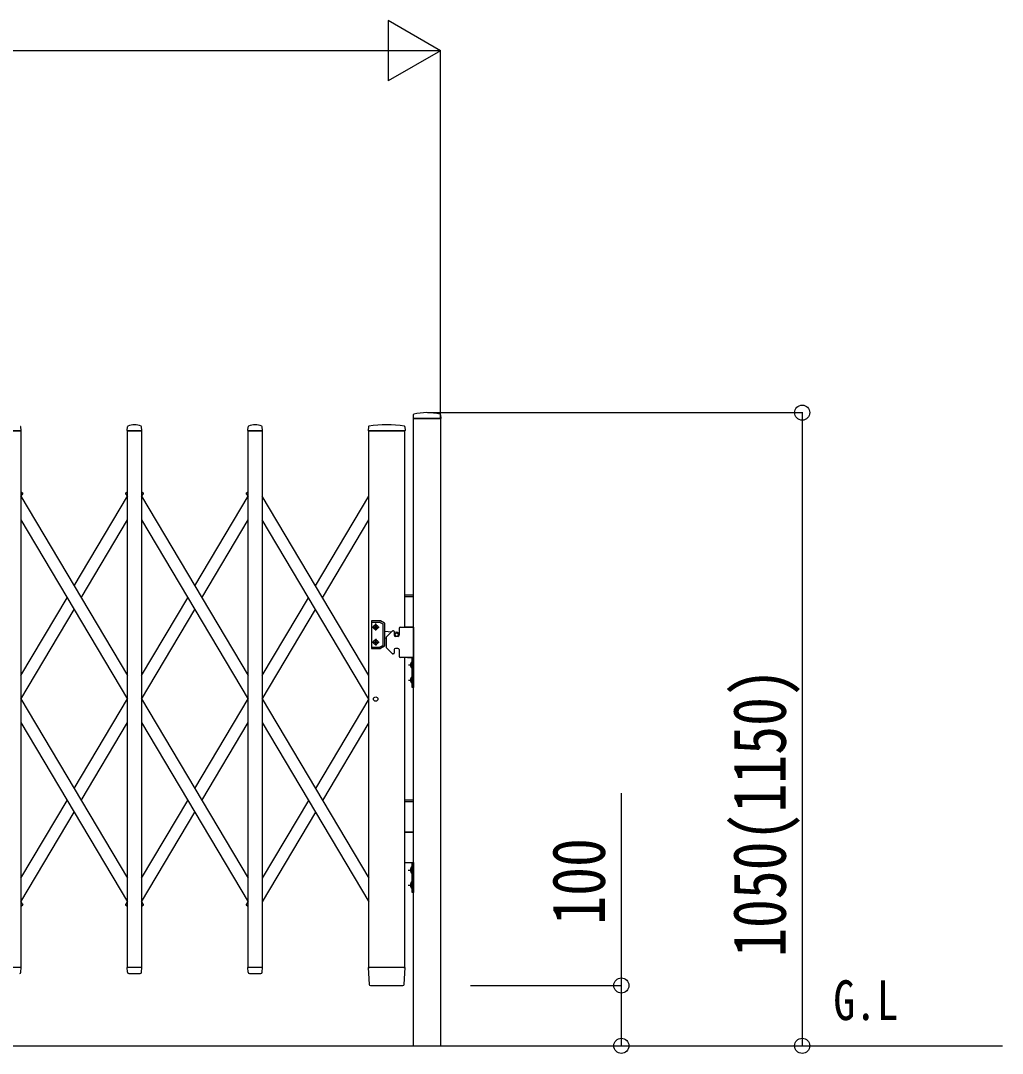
# Model space of a CAD drawing. Units: millimetres, scale not verified. Extents: x -16820 to 16820, y -11880 to 11880.
# Drawn here: x -3100 to -1472, y -1078 to 634 of the extents above; entities that cross this region are included whole.
import ezdxf
from ezdxf.enums import TextEntityAlignment as Align

# ---------------------------------------------------------------- set-up
doc = ezdxf.new("R2010")
doc.units = ezdxf.units.MM
doc.header["$LTSCALE"] = 50
for name, color, linetype in [('0-1_USER1', 3, 'Continuous'), ('0-3_YKK_13', 4, 'Continuous'), ('0-4_YKK_A1', 4, 'Continuous'), ('0-5_YKK_D', 6, 'Continuous')]:
    doc.layers.add(name, color=color, linetype=linetype)
doc.styles.add('ＭＳ ゴシック', font='')
doc.styles.get('ＭＳ ゴシック').set_extended_font_data('MS Gothic')

msp = doc.modelspace()

# ---------------------------------------------------------------- linework, layer by layer
at = {"layer": '0-3_YKK_13'}
for p, q in [((-2449.05, -19.61), (-2449.42, -25.68)), ((-2403.72, -26), (-2449.12, -26)), ((-2403.79, -19.61), (-2403.42, -25.68)), ((-3099.72, -46), (-3123.12, -46)), ((-3099.42, -45.68), (-3099.79, -39.56)), ((-2923.42, -45.68), (-2923.04, -39.56)), ((-2899.72, -46), (-2923.12, -46)), ((-2899.42, -45.68), (-2899.79, -39.56)), ((-2723.42, -45.68), (-2723.04, -39.56)), ((-2699.72, -46), (-2723.12, -46)), ((-2699.42, -45.68), (-2699.79, -39.56)), ((-2523.53, -39.35), (-2523.92, -45.68)), ((-2464.12, -46), (-2523.62, -46)), ((-2462.72, -46), (-2464.12, -46)), ((-2462.81, -39.35), (-2462.42, -45.68)), ((-3099.92, -147.32), (-3097.03, -149.04)), ((-3099.92, -150.23), (-3097.45, -151.7)), ((-3097.45, -151.7), (-3096.68, -150.41)), ((-2925.38, -151.7), (-2926.15, -150.41)), ((-2925.8, -149.04), (-2922.92, -147.32)), ((-2925.38, -151.7), (-2922.92, -150.23)), ((-2899.92, -147.32), (-2897.03, -149.04)), ((-2899.92, -150.23), (-2897.45, -151.7)), ((-2897.45, -151.7), (-2896.68, -150.41)), ((-2725.38, -151.7), (-2726.15, -150.41)), ((-2725.8, -149.04), (-2722.92, -147.32)), ((-2725.38, -151.7), (-2722.92, -150.23)), ((-3099.92, -831.77), (-3097.45, -830.3)), ((-3099.92, -834.68), (-3097.03, -832.96)), ((-3097.45, -830.3), (-3096.68, -831.59)), ((-2925.38, -830.3), (-2926.15, -831.59)), ((-2925.8, -832.96), (-2922.92, -834.68)), ((-2925.38, -830.3), (-2922.92, -831.77)), ((-2899.92, -831.77), (-2897.45, -830.3)), ((-2899.92, -834.68), (-2897.03, -832.96)), ((-2897.45, -830.3), (-2896.68, -831.59)), ((-2725.38, -830.3), (-2726.15, -831.59)), ((-2725.8, -832.96), (-2722.92, -834.68)), ((-2725.38, -830.3), (-2722.92, -831.77)), ((-3099.72, -936), (-3123.12, -936)), ((-3099.87, -943.71), (-3099.42, -936.32)), ((-2922.96, -943.71), (-2923.42, -936.32)), ((-2899.72, -936), (-2923.12, -936)), ((-2899.87, -943.71), (-2899.42, -936.32)), ((-2722.96, -943.71), (-2723.42, -936.32)), ((-2699.72, -936), (-2723.12, -936)), ((-2699.87, -943.71), (-2699.42, -936.32)), ((-2523.92, -936.32), (-2522.22, -964.12)), ((-2523.62, -936), (-2521.42, -936)), ((-2464.91, -936), (-2521.42, -936)), ((-2464.91, -936), (-2462.72, -936)), ((-2464.12, -964.12), (-2462.42, -936.32)), ((-3099.89, -944.12), (-3099.87, -943.71)), ((-2922.96, -943.71), (-2922.94, -944.12)), ((-2920.94, -946), (-2901.89, -946)), ((-2899.89, -944.12), (-2899.87, -943.71)), ((-2722.96, -943.71), (-2722.94, -944.12)), ((-2720.94, -946), (-2701.89, -946)), ((-2699.89, -944.12), (-2699.87, -943.71)), ((-2520.22, -966), (-2520.12, -966)), ((-2520.12, -966), (-2519.77, -966))]:
    msp.add_line(p, q, dxfattribs=at)
for points in [[(-2520.12, -966), (-2519.77, -966), (-2519.72, -966)], [(-2519.72, -966), (-2466.61, -966), (-2466.12, -966)]]:
    msp.add_lwpolyline(points, dxfattribs=at)
for centre, radius, start, end in [((-2426.42, -106), 90, 75.93448, 104.06552), ((-2449.12, -25.7), 0.3, 176.5, 270), ((-2448.05, -19.67), 1, 104.06552, 176.5), ((-2404.79, -19.67), 1, 3.5, 75.93448), ((-2403.72, -25.7), 0.3, 270, 3.5), ((-3100.79, -39.62), 1, 3.5, 62.3399), ((-3099.72, -45.7), 0.3, 270, 0), ((-3099.72, -45.7), 0.3, 0, 3.5), ((-2923.12, -45.7), 0.3, 176.5, 180), ((-2923.12, -45.7), 0.3, 180, 270), ((-2922.04, -39.62), 1, 117.6601, 176.5), ((-2911.42, -59.89), 23.89, 62.3399, 117.6601), ((-2900.79, -39.62), 1, 3.5, 62.3399), ((-2899.72, -45.7), 0.3, 270, 0), ((-2899.72, -45.7), 0.3, 0, 3.5), ((-2723.12, -45.7), 0.3, 176.5, 180), ((-2723.12, -45.7), 0.3, 180, 270), ((-2722.04, -39.62), 1, 117.6601, 176.5), ((-2711.42, -59.89), 23.89, 62.3399, 117.6601), ((-2700.79, -39.62), 1, 3.5, 62.3399), ((-2699.72, -45.7), 0.3, 270, 0), ((-2699.72, -45.7), 0.3, 0, 3.5), ((-2523.62, -45.7), 0.3, 176.5, 270), ((-2522.53, -39.41), 1, 99.38321, 176.5), ((-2493.17, -217.07), 181.07, 80.6148, 99.3852), ((-2463.8, -39.41), 1, 3.5, 80.61679), ((-2462.72, -45.7), 0.3, 270, 3.5), ((-3097.54, -149.9), 1, 329.23561, 59.23561), ((-2925.29, -149.9), 1, 120.76439, 210.76439), ((-2897.54, -149.9), 1, 329.23561, 59.23561), ((-2725.29, -149.9), 1, 120.76439, 210.76439), ((-3097.54, -832.1), 1, 300.76439, 30.76439), ((-2925.29, -832.1), 1, 149.23561, 239.23561), ((-2897.54, -832.1), 1, 300.76439, 30.76439), ((-2725.29, -832.1), 1, 149.23561, 239.23561), ((-3099.72, -936.3), 0.3, 356.5, 90), ((-2923.12, -936.3), 0.3, 90, 183.5), ((-2899.72, -936.3), 0.3, 356.5, 90), ((-2723.12, -936.3), 0.3, 90, 183.5), ((-2699.72, -936.3), 0.3, 356.5, 90), ((-2523.62, -936.3), 0.3, 90, 183.5), ((-2462.72, -936.3), 0.3, 356.5, 90), ((-3101.89, -944), 2, 270, 356.5), ((-2920.94, -944), 2, 183.5, 270), ((-2901.89, -944), 2, 270, 356.5), ((-2720.94, -944), 2, 183.5, 270), ((-2701.89, -944), 2, 270, 356.5), ((-2520.22, -964), 2, 183.5, 270), ((-2466.12, -964), 2, 270, 356.5)]:
    msp.add_arc(centre, radius, start, end, dxfattribs=at)
at = {"layer": '0-4_YKK_A1'}
for p, q in [((-2522.92, -936), (-2522.92, -46)), ((-2522.92, -46), (-2462.92, -46)), ((-2462.92, -372), (-2462.92, -46)), ((-3099.92, -150.23), (-3097.71, -151.55)), ((-3099.92, -150.23), (-3097.71, -151.55)), ((-3099.92, -155.25), (-3097.71, -151.55)), ((-2925.12, -151.55), (-2922.92, -150.23)), ((-2925.12, -151.55), (-2922.92, -155.25)), ((-2899.92, -150.23), (-2897.71, -151.55)), ((-2899.92, -150.23), (-2897.71, -151.55)), ((-2899.92, -155.25), (-2897.71, -151.55)), ((-2725.12, -151.55), (-2722.92, -150.23)), ((-2725.12, -151.55), (-2722.92, -155.25)), ((-3099.92, -154.79), (-2922.92, -452.13)), ((-3011.42, -303.46), (-2922.92, -154.79)), ((-2899.92, -154.79), (-2722.92, -452.13)), ((-2811.42, -303.46), (-2722.92, -154.79)), ((-2522.92, -452.13), (-2699.92, -154.79)), ((-2611.42, -303.46), (-2522.92, -154.79)), ((-3099.92, -193.89), (-2922.92, -491.23)), ((-2999.78, -323.01), (-2922.92, -193.89)), ((-2899.92, -193.89), (-2722.92, -491.23)), ((-2799.78, -323.01), (-2722.92, -193.89)), ((-2522.92, -491.23), (-2699.92, -193.89)), ((-2599.78, -323.01), (-2522.92, -193.89)), ((-3099.92, -452.13), (-3023.05, -323.01)), ((-2899.92, -452.13), (-2823.05, -323.01)), ((-2699.92, -452.13), (-2623.05, -323.01)), ((-2462.92, -318), (-2448.67, -318)), ((-2462.92, -321), (-2448.67, -321)), ((-3099.78, -491), (-3011.42, -342.56)), ((-2899.78, -491), (-2811.42, -342.56)), ((-2699.78, -491), (-2611.42, -342.56)), ((-2518.41, -362.2), (-2518.41, -406.2)), ((-2503.68, -361.2), (-2517.41, -361.2)), ((-2517.41, -363.7), (-2504.35, -363.7)), ((-2517.17, -371.7), (-2505.67, -371.7)), ((-2512.65, -371.29), (-2513.47, -371.29)), ((-2511.42, -377.45), (-2511.42, -365.95)), ((-2510.19, -372.11), (-2509.37, -372.11)), ((-2503.85, -363.84), (-2499.41, -366.4)), ((-2496.91, -364.95), (-2503.18, -361.34)), ((-2498.91, -401.14), (-2498.91, -367.26)), ((-2496.41, -402.58), (-2496.41, -365.82)), ((-2472.66, -374), (-2472.66, -385)), ((-2470.66, -372), (-2448.67, -372)), ((-2462.92, -371), (-2448.67, -371)), ((-2448.67, -372), (-2462.92, -372)), ((-2448.67, -372), (-2448.67, -422)), ((-2511.42, -390.95), (-2511.42, -402.45)), ((-2496.41, -378.49), (-2485.07, -379.41)), ((-2496.41, -389.91), (-2494.17, -389.73)), ((-2494.17, -389.33), (-2494.17, -404.67)), ((-2484.25, -378.59), (-2493.58, -387.92)), ((-2481.67, -378), (-2482.84, -378)), ((-2480.67, -379), (-2480.67, -385)), ((-2480.67, -379.76), (-2476.33, -380.11)), ((-2474.66, -387), (-2478.67, -387)), ((-2517.41, -404.7), (-2504.35, -404.7)), ((-2517.41, -407.2), (-2503.68, -407.2)), ((-2517.17, -396.7), (-2505.67, -396.7)), ((-2512.65, -397.11), (-2513.47, -397.11)), ((-2510.19, -396.29), (-2509.37, -396.29)), ((-2503.85, -404.57), (-2499.41, -402.01)), ((-2496.91, -403.45), (-2503.18, -407.07)), ((-2484.25, -415.42), (-2493.58, -406.09)), ((-2480.67, -409), (-2480.67, -415)), ((-2474.66, -407), (-2478.67, -407)), ((-2472.66, -409), (-2472.66, -420)), ((-2481.67, -416), (-2482.84, -416)), ((-2448.67, -422), (-2470.66, -422)), ((-2462.92, -936), (-2462.92, -422)), ((-2458.67, -422), (-2448.67, -422)), ((-2457.09, -434.5), (-2450.67, -434.5)), ((-2451.18, -428.6), (-2451.18, -440.4)), ((-2450.67, -428.6), (-2451.18, -428.6)), ((-2450.67, -440.4), (-2451.18, -440.4)), ((-2450.67, -428.6), (-2450.67, -440.4)), ((-2457.09, -459.5), (-2450.67, -459.5)), ((-2451.18, -453.6), (-2451.18, -465.4)), ((-2450.67, -453.6), (-2451.18, -453.6)), ((-2450.67, -453.6), (-2450.67, -465.4)), ((-2450.67, -465.4), (-2451.18, -465.4)), ((-3099.92, -490.77), (-2922.92, -788.11)), ((-3011.42, -639.44), (-2922.92, -490.77)), ((-2899.92, -490.77), (-2722.92, -788.11)), ((-2811.42, -639.44), (-2722.92, -490.77)), ((-2699.92, -490.77), (-2522.92, -788.11)), ((-2522.92, -490.77), (-2611.42, -639.44)), ((-3099.92, -529.87), (-2922.92, -827.21)), ((-2999.78, -658.99), (-2922.92, -529.87)), ((-2899.92, -529.87), (-2722.92, -827.21)), ((-2799.78, -658.99), (-2722.92, -529.87)), ((-2699.92, -529.87), (-2522.92, -827.21)), ((-2522.92, -529.87), (-2599.78, -658.99)), ((-3099.92, -788.11), (-3023.05, -658.99)), ((-2899.92, -788.11), (-2823.05, -658.99)), ((-2623.05, -658.99), (-2699.92, -788.11)), ((-2462.92, -658), (-2448.92, -658)), ((-2462.92, -661), (-2448.92, -661)), ((-3099.92, -827.21), (-3011.42, -678.54)), ((-2899.92, -827.21), (-2811.42, -678.54)), ((-2611.42, -678.54), (-2699.92, -827.21)), ((-2462.92, -711), (-2448.92, -711)), ((-2448.92, -712), (-2462.92, -712)), ((-2462.92, -762), (-2448.92, -762)), ((-2451.43, -768.6), (-2451.43, -780.4)), ((-2450.92, -768.6), (-2451.43, -768.6)), ((-2450.92, -768.6), (-2450.92, -780.4)), ((-2457.34, -774.5), (-2450.92, -774.5)), ((-2450.92, -780.4), (-2451.43, -780.4)), ((-2457.34, -799.5), (-2450.92, -799.5)), ((-2451.43, -793.6), (-2451.43, -805.4)), ((-2450.92, -793.6), (-2451.43, -793.6)), ((-2450.92, -793.6), (-2450.92, -805.4)), ((-2450.92, -805.4), (-2451.43, -805.4)), ((-3099.92, -826.75), (-3097.71, -830.46)), ((-3099.92, -831.77), (-3097.71, -830.46)), ((-3099.92, -831.77), (-3097.71, -830.46)), ((-2925.12, -830.46), (-2922.92, -826.75)), ((-2925.12, -830.46), (-2922.92, -831.77)), ((-2899.92, -826.75), (-2897.71, -830.46)), ((-2899.92, -831.77), (-2897.71, -830.46)), ((-2899.92, -831.77), (-2897.71, -830.46)), ((-2725.12, -830.46), (-2722.92, -826.75)), ((-2725.12, -830.46), (-2722.92, -831.77)), ((-2462.92, -936), (-2522.92, -936)), ((-7912.59, -1066), (-1471.92, -1066))]:
    msp.add_line(p, q, dxfattribs=at)
for points in [[(-2448.92, -1066), (-2448.92, -26), (-2403.92, -26), (-2403.92, -1066)], [(-2513.47, -371.29), (-2513.47, -372.11), (-2512.65, -372.11)], [(-2511.01, -370.47), (-2511.01, -369.65), (-2511.83, -369.65), (-2511.83, -370.47)], [(-2511.83, -372.93), (-2511.83, -373.75), (-2511.01, -373.75), (-2511.01, -372.93)], [(-2509.37, -372.11), (-2509.37, -371.29), (-2510.19, -371.29)], [(-2513.47, -397.11), (-2513.47, -396.29), (-2512.65, -396.29)], [(-2511.83, -395.47), (-2511.83, -394.65), (-2511.01, -394.65), (-2511.01, -395.47)], [(-2511.01, -397.93), (-2511.01, -398.75), (-2511.83, -398.75), (-2511.83, -397.93)], [(-2509.37, -396.29), (-2509.37, -397.11), (-2510.19, -397.11)], [(-2453.28, -432), (-2450.5, -433.36), (-2449.89, -434.5)], [(-2453.28, -437), (-2450.5, -435.65), (-2449.89, -434.5)], [(-2453.28, -457), (-2450.5, -458.36), (-2449.89, -459.5)], [(-2453.28, -462), (-2450.5, -460.65), (-2449.89, -459.5)], [(-2453.53, -772), (-2450.75, -773.36), (-2450.14, -774.5)], [(-2453.53, -777), (-2450.75, -775.65), (-2450.14, -774.5)], [(-2453.53, -797), (-2450.75, -798.36), (-2450.14, -799.5)], [(-2453.53, -802), (-2450.75, -800.65), (-2450.14, -799.5)]]:
    msp.add_lwpolyline(points, dxfattribs=at)
for points in [[(-3122.92, -46), (-3099.92, -46), (-3099.92, -936), (-3122.92, -936)], [(-2922.92, -46), (-2899.92, -46), (-2899.92, -936), (-2922.92, -936)], [(-2722.92, -46), (-2699.92, -46), (-2699.92, -936), (-2722.92, -936)], [(-2450.67, -472), (-2450.67, -422), (-2448.67, -422), (-2448.67, -472)], [(-2450.92, -812), (-2450.92, -762), (-2448.92, -762), (-2448.92, -812)]]:
    msp.add_lwpolyline(points, close=True, dxfattribs=at)
for centre, radius in [((-2511.42, -371.7), 3.75), ((-2511.42, -396.7), 3.75), ((-2476.66, -384.2), 3), ((-2476.66, -384.2), 2.8), ((-2511.42, -491), 3.65)]:
    msp.add_circle(centre, radius, dxfattribs=at)
for centre, radius, start, end in [((-2517.41, -362.2), 1, 90, 180), ((-2517.41, -364.7), 1, 90, 180), ((-2511.42, -369.7), 2.25, 33.74899, 146.25101), ((-2511.42, -373.7), 2.25, 213.74899, 326.25101), ((-2512.65, -370.47), 0.82, 270, 0), ((-2512.65, -372.93), 0.82, 0, 90), ((-2510.19, -370.47), 0.82, 180, 270), ((-2510.19, -372.93), 0.82, 90, 180), ((-2504.35, -364.7), 1, 60, 90), ((-2503.68, -362.2), 1, 60, 90), ((-2499.91, -367.26), 1, 0, 60), ((-2497.41, -365.82), 1, 0, 60), ((-2470.66, -374), 2, 90, 180), ((-2511.42, -394.7), 2.25, 33.74899, 146.25101), ((-2492.17, -389.33), 2, 135, 180), ((-2482.84, -380), 2, 90, 135), ((-2481.67, -379), 1, 0, 90), ((-2478.67, -385), 2, 180, 270), ((-2476.66, -384.2), 4.1, 347.31124, 85.37435), ((-2474.66, -385), 2, 270, 0), ((-2517.41, -403.7), 1, 180, 270), ((-2517.41, -406.2), 1, 180, 270), ((-2511.42, -398.7), 2.25, 213.74899, 326.25101), ((-2512.65, -395.47), 0.82, 270, 0), ((-2512.65, -397.93), 0.82, 0, 90), ((-2510.19, -395.47), 0.82, 180, 270), ((-2510.19, -397.93), 0.82, 90, 180), ((-2504.35, -403.7), 1, 270, 300), ((-2503.68, -406.2), 1, 270, 300), ((-2499.91, -401.14), 1, 300, 0), ((-2497.41, -402.58), 1, 300, 0), ((-2492.17, -404.67), 2, 180, 225), ((-2478.67, -409), 2, 90, 180), ((-2474.66, -409), 2, 0, 90), ((-2482.84, -414), 2, 225, 270), ((-2481.67, -415), 1, 270, 0), ((-2470.66, -420), 2, 180, 270), ((-2445.43, -434.5), 8.23, 134.2189, 225.7811), ((-2445.43, -459.5), 8.23, 134.2189, 225.7811), ((-2445.68, -774.5), 8.23, 134.2189, 225.7811), ((-2445.68, -799.5), 8.23, 134.2189, 225.7811)]:
    msp.add_arc(centre, radius, start, end, dxfattribs=at)
at = {"layer": '0-5_YKK_D'}
for p, q in [((-2403.92, 584), (-2490.52, 634)), ((-2490.52, 634), (-2490.52, 534)), ((-2503.92, 584), (-7029.92, 584)), ((-2403.92, 584), (-2577.12, 584)), ((-2403.92, 584), (-2490.52, 534)), ((-2403.92, -25), (-2403.92, 585)), ((-2425.42, -16), (-1802.92, -16)), ((-1803.92, -16), (-1803.92, -1066)), ((-2353.92, -966), (-2102.92, -966)), ((-2402.92, -1066), (-1802.92, -1066)), ((-2353.92, -1066), (-2102.92, -1066))]:
    msp.add_line(p, q, dxfattribs=at)
msp.add_lwpolyline([(-2103.92, -1066), (-2103.92, -966), (-2103.92, -646.8)], dxfattribs=at)
for centre in [(-1803.92, -16), (-2103.92, -966), (-2103.92, -1066), (-1803.92, -1066)]:
    msp.add_circle(centre, 12.5, dxfattribs=at)

# ---------------------------------------------------------------- texts
at = {"layer": '0-1_USER1', "style": 'ＭＳ ゴシック', "width": 0.8}
msp.add_text('G.L', height=65.98, dxfattribs=at).set_placement((-1752.26, -1043.12), align=Align.BOTTOM_LEFT)
at = {"layer": '0-5_YKK_D', "style": 'ＭＳ ゴシック', "width": 0.8}
for s, p in [('1050(1150)', (-1804.72, -918.6)), ('100', (-2104.72, -865.2))]:
    msp.add_text(s, height=87.98, rotation=90, dxfattribs=at).set_placement(p, align=Align.BOTTOM_LEFT)

doc.saveas('drawing.dxf')
